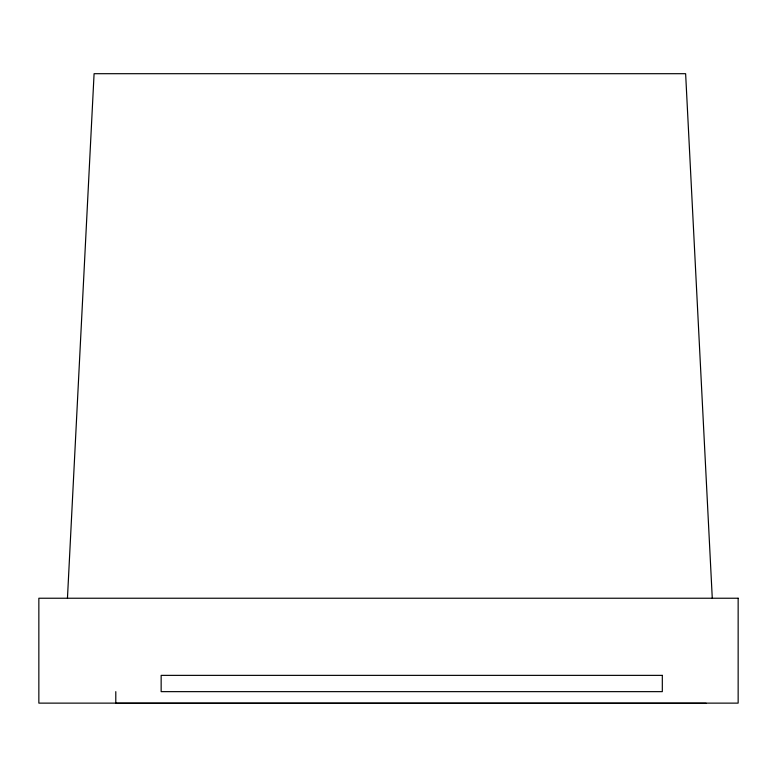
<?xml version="1.0" encoding="UTF-8"?>
<svg xmlns="http://www.w3.org/2000/svg" width="777" height="777" viewBox="0 0 777 777"><rect width="100%" height="100%" fill="white"/><g stroke="black" fill="none" stroke-linecap="round" stroke-linejoin="round"><path stroke-width="1.17" d="M67.453 598.232L94.085 73.698L685.625 73.698L712.276 598.232M706.157 703.302L115.792 703.302L115.792 691.647M738.15 598.232L38.85 598.232L38.85 703.127L738.15 703.127L738.15 598.232M662.315 675.368L161.15 675.368L161.15 691.647L662.315 691.647L662.315 675.368"/></g></svg>
